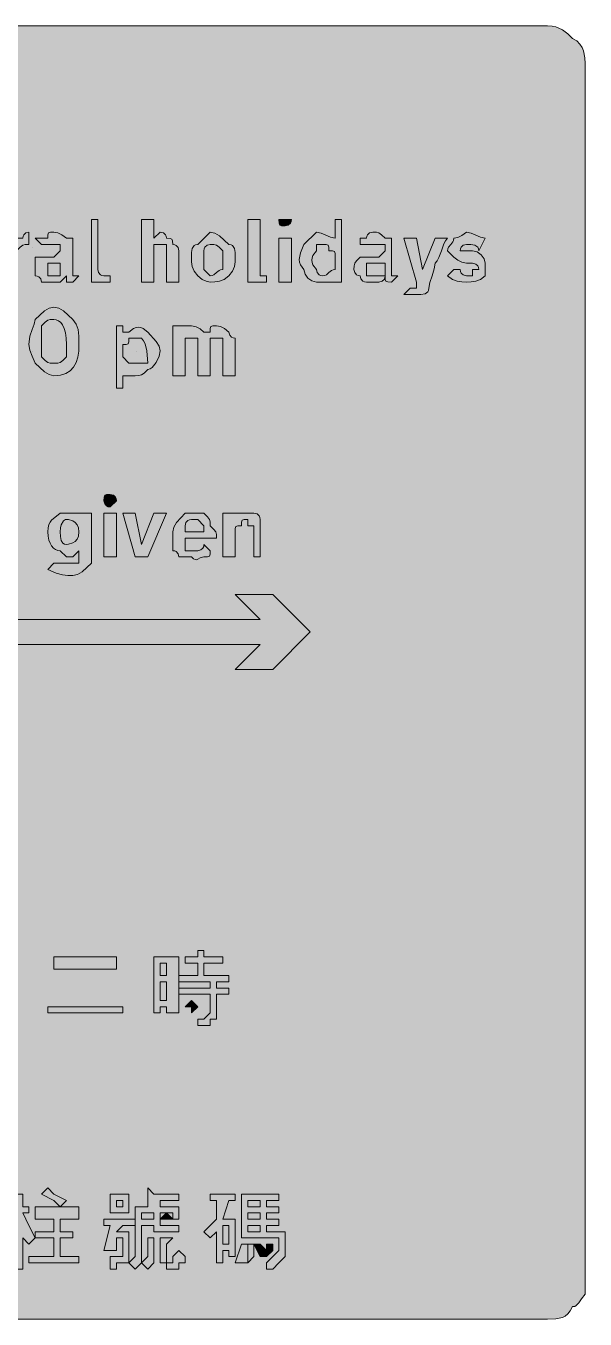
# Model space of a CAD drawing. Header units: metres. Extents: x 10 to 558, y 11 to 259.
# Drawn here: x 450.8 to 558.1, y 10.8 to 259.2 of the extents above; entities that cross this region are included whole.
import ezdxf

# ---------------------------------------------------------------- set-up
doc = ezdxf.new("R2010")
doc.units = ezdxf.units.M
for name, color, linetype, true_color in [('FILL_BLUE_0000FF', 7, 'Continuous', 0x0000ff), ('FILL_WHITE_FFFFFF', 7, 'Continuous', 0xffffff), ('STROKE_WHITE_FFFFFF', 7, 'Continuous', 0xffffff)]:
    doc.layers.add(name, color=color, linetype=linetype, true_color=true_color)

msp = doc.modelspace()

# ---------------------------------------------------------------- hatches: boundary and pattern name
at = {"layer": 'FILL_BLUE_0000FF', "true_color": 0x0000ff}
h = msp.add_hatch(color=7, dxfattribs=at)
h.dxf.hatch_style = 1
h.paths.add_polyline_path([(551.8, 259.15), (552.54, 258.99), (553.8, 258.45), (554.83, 257.68), (555.75, 256.8), (556.54, 256.3), (557.14, 255.71), (557.56, 255.07), (557.85, 254.4), (558.11, 253.09), (558.15, 252), (558.15, 18), (558.15, 15.6), (557.44, 14.72), (556.95, 13.95), (556.46, 13.41), (556.15, 13.25), (555.75, 13.2), (555.3, 12.41), (554.83, 11.81), (554.34, 11.39), (553.8, 11.1), (552.54, 10.84), (550.95, 10.8), (16.95, 10.8), (13.35, 10.8), (13.3, 11.2), (13.14, 11.51), (12.6, 12), (11.83, 12.49), (10.95, 13.2), (10.26, 14.12), (9.9, 15.15), (9.77, 16.41), (9.75, 18), (9.75, 252), (9.75, 254.4), (9.8, 254.8), (9.94, 255.11), (10.35, 255.6), (10.76, 256.09), (10.9, 256.4), (10.95, 256.8), (11.83, 256.99), (12.6, 257.4), (13.35, 258), (14.25, 258.19), (15.15, 258.6), (16.05, 259.01), (16.95, 259.2), (550.95, 259.2), (551.8, 259.15)])
at = {"layer": 'FILL_WHITE_FFFFFF', "true_color": 0xffffff}
h = msp.add_hatch(color=7, dxfattribs=at)
h.dxf.hatch_style = 1
h.paths.add_polyline_path([(463.35, 222), (464.55, 222), (464.55, 212.4), (464.7, 211.8), (465.06, 211.39), (465.35, 211.25), (465.75, 211.2), (466.95, 211.2), (466.95, 210), (465.75, 210), (464.55, 210), (463.35, 210), (463.35, 211.2), (463.35, 222)])
h = msp.add_hatch(color=7, dxfattribs=at)
h.dxf.hatch_style = 1
h.paths.add_polyline_path([(477.75, 217.2), (476.55, 217.2), (475.35, 217.2), (475.35, 216), (475.35, 210), (472.95, 210), (472.95, 222), (475.35, 222), (475.35, 218.4), (476.55, 219.6), (477.15, 219.45), (477.56, 219.09), (477.7, 218.8), (477.75, 218.4), (478.44, 218.38), (478.8, 218.25), (478.93, 217.89), (478.95, 217.2), (479.35, 217.15), (479.64, 217.01), (480, 216.6), (480.15, 216), (480.15, 210), (477.75, 210), (477.75, 216), (477.75, 217.2)])
h = msp.add_hatch(color=7, dxfattribs=at)
h.dxf.hatch_style = 1
h.paths.add_polyline_path([(493.35, 222), (495.75, 222), (495.75, 212.4), (495.75, 211.2), (496.95, 211.2), (496.95, 210), (495.75, 210), (494.55, 210), (493.35, 210), (493.35, 211.2), (493.35, 222)])
h = msp.add_hatch(color=7, dxfattribs=at)
h.dxf.hatch_style = 1
h.paths.add_polyline_path([(501.7, 221.6), (501.56, 221.31), (501.15, 220.95), (500.55, 220.8), (499.86, 220.82), (499.5, 220.95), (499.37, 221.31), (499.35, 222), (500.55, 222), (501.75, 222), (501.7, 221.6)])
h = msp.add_hatch(color=7, dxfattribs=at)
h.dxf.hatch_style = 1
h.paths.add_polyline_path([(506.55, 210), (505.67, 210.21), (504.9, 210.75), (504.36, 211.52), (504.15, 212.4), (503.48, 213.32), (503.31, 213.81), (503.25, 214.35), (503.48, 215.61), (504.15, 217.2), (506.55, 219.6), (507.45, 219.41), (508.35, 219), (509.25, 218.59), (510.15, 218.4), (510.15, 222), (511.35, 222), (511.35, 210), (510.15, 210), (508.95, 210), (507.75, 210), (506.55, 210)])
h.paths.add_polyline_path([(508.46, 211.39), (508.95, 211.8), (509.44, 212.21), (509.75, 212.35), (510.15, 212.4), (510.15, 213.6), (510.15, 214.8), (510.13, 215.49), (510, 215.85), (509.64, 215.98), (508.95, 216), (508.93, 216.69), (508.8, 217.05), (508.44, 217.18), (507.75, 217.2), (506.55, 217.2), (506.55, 216), (505.87, 215.1), (505.71, 214.65), (505.65, 214.2), (505.71, 213.75), (505.87, 213.3), (506.55, 212.4), (506.7, 211.8), (507.06, 211.39), (507.35, 211.25), (507.75, 211.2), (508.15, 211.25), (508.46, 211.39)], flags=16)
h = msp.add_hatch(color=7, dxfattribs=at)
h.dxf.hatch_style = 1
h.paths.add_polyline_path([(450.15, 218.4), (450.2, 218.8), (450.34, 219.09), (450.75, 219.45), (451.35, 219.6), (451.35, 217.2), (450.64, 217.18), (450.15, 217.05), (449.66, 216.69), (448.95, 216), (448.95, 214.8), (448.95, 210), (446.55, 210), (446.55, 218.4), (448.95, 218.4), (450.15, 218.4)])
h = msp.add_hatch(color=7, dxfattribs=at)
h.dxf.hatch_style = 1
h.paths.add_polyline_path([(454.95, 218.4), (454.97, 219.09), (455.1, 219.45), (455.46, 219.58), (456.15, 219.6), (456.9, 219.45), (457.67, 219.09), (458.55, 218.4), (459.75, 218.4), (459.75, 217.2), (459.75, 214.8), (459.75, 212.4), (459.75, 211.2), (460.95, 211.2), (459.75, 210), (458.55, 210), (458.55, 211.2), (457.35, 210), (454.95, 210), (453.75, 210), (453.6, 210.6), (453.24, 211.01), (452.95, 211.15), (452.55, 211.2), (452.55, 212.4), (452.55, 214.8), (453.75, 214.8), (454.95, 214.8), (456.15, 214.8), (457.35, 216), (457.35, 217.2), (456.15, 217.2), (454.95, 217.2), (453.75, 217.2), (452.55, 218.4), (453.75, 218.4), (454.95, 218.4)])
h.paths.add_polyline_path([(457.35, 211.2), (457.35, 212.4), (457.35, 213.6), (456.15, 213.6), (454.95, 213.6), (454.95, 212.4), (454.95, 211.2), (456.15, 211.2), (457.35, 211.2)], flags=16)
h = msp.add_hatch(color=7, dxfattribs=at)
h.dxf.hatch_style = 1
h.paths.add_polyline_path([(482.7, 216.45), (483.06, 216.99), (483.35, 217.15), (483.75, 217.2), (486.15, 219.6), (487.05, 219.39), (487.95, 218.85), (489.75, 217.2), (490.15, 217.15), (490.44, 216.99), (490.8, 216.45), (490.93, 215.68), (490.95, 214.8), (490.93, 213.9), (490.8, 213), (490.44, 212.1), (489.75, 211.2), (488.85, 210.51), (487.95, 210.15), (487.05, 210.02), (486.15, 210), (485.4, 210.15), (484.63, 210.51), (483.75, 211.2), (483.06, 212.1), (482.7, 213), (482.57, 213.9), (482.55, 214.8), (482.57, 215.68), (482.7, 216.45)])
h.paths.add_polyline_path([(485.14, 216.69), (485, 216.4), (484.95, 216), (484.95, 214.8), (484.95, 212.4), (486.15, 211.2), (486.55, 211.25), (486.86, 211.39), (487.35, 211.8), (487.84, 212.21), (488.15, 212.35), (488.55, 212.4), (488.55, 214.8), (488.55, 216), (487.84, 216.69), (487.35, 217.05), (486.86, 217.18), (486.15, 217.2), (485.55, 217.05), (485.14, 216.69)], flags=16)
h = msp.add_hatch(color=7, dxfattribs=at)
h.dxf.hatch_style = 1
h.paths.add_polyline_path([(519.56, 210.51), (519.15, 210.15), (518.55, 210), (517.35, 210), (516.15, 210), (515.75, 210.05), (515.46, 210.19), (515.1, 210.6), (514.95, 211.2), (514.55, 211.25), (514.26, 211.39), (513.9, 211.8), (513.75, 212.4), (513.77, 213.11), (513.9, 213.6), (514.26, 214.09), (514.95, 214.8), (516.15, 214.8), (517.35, 214.8), (518.55, 214.8), (519.75, 216), (519.75, 217.2), (518.55, 217.2), (517.35, 217.2), (516.15, 217.2), (514.95, 217.2), (514.95, 218.4), (516.15, 218.4), (516.2, 218.8), (516.34, 219.09), (516.75, 219.45), (517.35, 219.6), (518.06, 219.58), (518.55, 219.45), (519.04, 219.09), (519.75, 218.4), (520.95, 218.4), (520.95, 217.2), (520.95, 214.8), (520.95, 212.4), (520.95, 211.2), (522.15, 211.2), (520.95, 210), (520.26, 210.02), (519.9, 210.15), (519.77, 210.51), (519.75, 211.2), (519.7, 210.8), (519.56, 210.51)])
h.paths.add_polyline_path([(519.75, 212.4), (519.75, 213.6), (518.55, 213.6), (517.35, 213.6), (516.15, 213.6), (516.15, 212.4), (516.15, 211.2), (517.35, 211.2), (518.55, 211.2), (519.75, 211.2), (519.75, 212.4)], flags=16)
h = msp.add_hatch(color=7, dxfattribs=at)
h.dxf.hatch_style = 1
h.paths.add_polyline_path([(536.55, 216), (537.43, 215.79), (538.2, 215.25), (538.74, 214.48), (538.95, 213.6), (538.95, 212.4), (538.95, 211.2), (538.05, 210.51), (537.15, 210.15), (536.25, 210.02), (535.35, 210), (534.45, 210.02), (533.55, 210.15), (532.65, 210.51), (531.75, 211.2), (532.95, 212.4), (534.15, 212.4), (534.2, 212), (534.34, 211.71), (534.75, 211.35), (535.35, 211.2), (536.55, 211.2), (536.55, 212.4), (537.75, 212.4), (537.7, 212.8), (537.56, 213.09), (537.15, 213.45), (536.55, 213.6), (535.35, 213.6), (534.47, 213.79), (533.7, 214.2), (532.95, 214.8), (531.75, 216), (531.8, 216.4), (531.94, 216.71), (532.35, 217.2), (532.76, 217.69), (532.9, 218), (532.95, 218.4), (533.7, 218.55), (534.47, 218.91), (535.35, 219.6), (536.25, 219.41), (537.15, 219), (538.05, 218.59), (538.95, 218.4), (537.75, 216), (537.7, 216.4), (537.54, 216.69), (537, 217.05), (536.23, 217.18), (535.35, 217.2), (534.75, 217.05), (534.34, 216.69), (534.2, 216.4), (534.15, 216), (535.35, 216), (536.55, 216)])
h = msp.add_hatch(color=7, dxfattribs=at)
h.dxf.hatch_style = 1
h.paths.add_polyline_path([(499.35, 210), (499.35, 218.4), (501.75, 218.4), (501.75, 210), (499.35, 210)])
h = msp.add_hatch(color=7, dxfattribs=at)
h.dxf.hatch_style = 1
h.paths.add_polyline_path([(525.75, 210), (523.35, 218.4), (525.75, 218.4), (526.95, 212.4), (529.35, 218.4), (531.75, 218.4), (531.35, 217.9), (531.04, 217.31), (530.55, 216), (530.06, 214.69), (529.75, 214.1), (529.35, 213.6), (529.16, 212.51), (528.75, 211.2), (528.34, 209.89), (528.15, 208.8), (528.1, 208.4), (527.94, 208.11), (527.4, 207.75), (526.63, 207.62), (525.75, 207.6), (524.55, 207.6), (523.35, 207.6), (524.55, 208.8), (525.75, 208.8), (525.75, 210)])
h = msp.add_hatch(color=7, dxfattribs=at)
h.dxf.hatch_style = 1
h.paths.add_polyline_path([(451.95, 200.85), (452.36, 201.88), (452.55, 202.8), (454.35, 204.45), (455.25, 204.99), (456.15, 205.2), (457.05, 204.99), (457.95, 204.45), (459.75, 202.8), (460.44, 201.88), (460.8, 200.85), (460.93, 199.59), (460.95, 198), (460.89, 196.71), (460.71, 195.54), (460.38, 194.52), (459.9, 193.65), (459.25, 192.95), (458.42, 192.43), (457.39, 192.11), (456.15, 192), (455.25, 192.21), (454.35, 192.75), (452.55, 194.4), (451.95, 195.75), (451.54, 196.93), (451.35, 198), (451.54, 199.59), (451.95, 200.85)])
h.paths.add_polyline_path([(457.35, 194.55), (457.84, 194.91), (458.55, 195.6), (458.55, 198), (458.5, 199.24), (458.34, 200.27), (458.11, 201.1), (457.8, 201.75), (457.44, 202.23), (457.03, 202.56), (456.6, 202.74), (456.15, 202.8), (455.44, 202.78), (454.95, 202.65), (454.46, 202.29), (453.75, 201.6), (453.75, 198), (453.75, 195.6), (454.46, 194.91), (454.95, 194.55), (455.44, 194.42), (456.15, 194.4), (456.86, 194.42), (457.35, 194.55)], flags=16)
h = msp.add_hatch(color=7, dxfattribs=at)
h.dxf.hatch_style = 1
h.paths.add_polyline_path([(471.9, 201.24), (472.35, 201.3), (472.8, 201.24), (473.25, 201.07), (474.15, 200.4), (475.8, 198.6), (476.34, 197.7), (476.55, 196.8), (476.34, 195.73), (475.8, 194.55), (475.03, 193.59), (474.6, 193.31), (474.15, 193.2), (473.44, 192.51), (472.95, 192.15), (472.46, 192.02), (471.75, 192), (470.55, 192), (469.35, 192), (469.35, 189.6), (468.15, 189.6), (468.15, 201.6), (469.35, 201.6), (469.35, 200.4), (470.55, 200.4), (471.45, 201.07), (471.9, 201.24)])
h.paths.add_polyline_path([(470.4, 198.15), (470.04, 198.02), (469.35, 198), (469.35, 195.6), (470.55, 194.4), (471.75, 194.4), (474.15, 194.4), (474, 196.8), (473.64, 198.11), (473.35, 198.7), (472.95, 199.2), (471.75, 199.2), (470.55, 199.2), (470.53, 198.51), (470.4, 198.15)], flags=16)
h = msp.add_hatch(color=7, dxfattribs=at)
h.dxf.hatch_style = 1
h.paths.add_polyline_path([(483.43, 201.41), (484.2, 201), (484.95, 200.4), (486.15, 200.4), (486.17, 201.09), (486.3, 201.45), (486.66, 201.58), (487.35, 201.6), (488.1, 201.45), (488.87, 201.09), (489.75, 200.4), (489.9, 199.8), (490.26, 199.39), (490.55, 199.25), (490.95, 199.2), (490.95, 198), (490.95, 192), (488.55, 192), (488.55, 198), (488.55, 199.2), (487.35, 199.2), (486.15, 199.2), (486.15, 198), (486.15, 192), (483.75, 192), (483.75, 198), (483.75, 199.2), (482.55, 199.2), (481.35, 199.2), (481.35, 198), (481.35, 192), (478.95, 192), (478.95, 201.6), (481.35, 201.6), (482.55, 201.6), (483.43, 201.41)])
h = msp.add_hatch(color=7, dxfattribs=at)
h.dxf.hatch_style = 1
h.paths.add_polyline_path([(466.95, 166.8), (466.55, 166.85), (466.26, 166.99), (465.9, 167.4), (465.75, 168), (465.77, 168.69), (465.9, 169.05), (466.26, 169.18), (466.95, 169.2), (467.55, 169.05), (467.96, 168.69), (468.1, 168.4), (468.15, 168), (466.95, 166.8)])
h = msp.add_hatch(color=7, dxfattribs=at)
h.dxf.hatch_style = 1
h.paths.add_polyline_path([(463.35, 156), (461.55, 154.35), (460.65, 153.81), (459.75, 153.6), (458.83, 153.62), (457.8, 153.75), (456.54, 154.11), (454.95, 154.8), (456.15, 156), (458.55, 156), (460.95, 156), (460.95, 157.2), (460.95, 158.4), (459.75, 157.2), (458.55, 157.2), (457.35, 158.4), (456.9, 158.46), (456.47, 158.62), (456.06, 158.91), (455.7, 159.3), (455.39, 159.81), (455.16, 160.42), (455, 161.16), (454.95, 162), (455, 162.79), (455.16, 163.41), (455.39, 163.88), (455.7, 164.25), (457.35, 165.6), (458.55, 165.6), (459.75, 165.6), (460.95, 165.6), (463.35, 165.6), (463.35, 156)])
h.paths.add_polyline_path([(457.95, 164.1), (457.54, 163.39), (457.4, 162.79), (457.35, 162), (457.37, 161.12), (457.5, 160.35), (457.86, 159.81), (458.15, 159.65), (458.55, 159.6), (458.93, 159.64), (459.75, 159.9), (460.19, 160.19), (460.57, 160.61), (460.85, 161.21), (460.95, 162), (460.85, 162.79), (460.57, 163.39), (460.19, 163.81), (459.75, 164.1), (458.93, 164.36), (458.55, 164.4), (458.36, 164.36), (457.95, 164.1)], flags=16)
h = msp.add_hatch(color=7, dxfattribs=at)
h.dxf.hatch_style = 1
h.paths.add_polyline_path([(465.75, 157.2), (465.75, 165.6), (468.15, 165.6), (468.15, 157.2), (465.75, 157.2)])
h = msp.add_hatch(color=7, dxfattribs=at)
h.dxf.hatch_style = 1
h.paths.add_polyline_path([(477.75, 165.6), (474.15, 157.2), (471.75, 157.2), (469.35, 165.6), (471.75, 165.6), (472.95, 159.6), (475.35, 165.6), (477.75, 165.6)])
h = msp.add_hatch(color=7, dxfattribs=at)
h.dxf.hatch_style = 1
h.paths.add_polyline_path([(480, 157.8), (479.64, 158.21), (479.35, 158.35), (478.95, 158.4), (478.95, 162), (479.16, 162.9), (479.7, 163.8), (481.35, 165.6), (484.95, 165.6), (485.64, 164.89), (486, 164.4), (486.13, 163.91), (486.15, 163.2), (486.84, 162.49), (487.2, 162), (487.33, 161.51), (487.35, 160.8), (481.35, 160.8), (481.35, 159.6), (481.35, 158.4), (483.75, 158.4), (484.35, 158.55), (484.76, 158.91), (484.9, 159.2), (484.95, 159.6), (486.15, 158.4), (486.13, 157.71), (486, 157.35), (485.64, 157.22), (484.95, 157.2), (484.24, 157.03), (483.75, 156.75), (483.52, 156.67), (483.26, 156.69), (482.95, 156.86), (482.55, 157.2), (480.15, 157.2), (480, 157.8)])
h.paths.add_polyline_path([(484.95, 163.2), (483.75, 164.4), (482.55, 164.4), (482.15, 164.35), (481.86, 164.21), (481.5, 163.8), (481.35, 163.2), (481.35, 162), (484.95, 162), (484.95, 163.2)], flags=16)
h = msp.add_hatch(color=7, dxfattribs=at)
h.dxf.hatch_style = 1
h.paths.add_polyline_path([(492.66, 164.38), (492.3, 164.25), (492.17, 163.89), (492.15, 163.2), (491.46, 163.18), (491.1, 163.05), (490.97, 162.69), (490.95, 162), (490.95, 157.2), (488.55, 157.2), (488.55, 165.6), (490.95, 165.6), (492.15, 165.6), (494.55, 165.6), (495.15, 165.45), (495.56, 165.09), (495.7, 164.8), (495.75, 164.4), (495.75, 163.2), (495.75, 157.2), (494.55, 157.2), (494.55, 163.2), (493.35, 163.2), (493.35, 164.4), (492.66, 164.38)])
h = msp.add_hatch(color=7, dxfattribs=at)
h.dxf.hatch_style = 1
h.paths.add_polyline_path([(62.55, 140.4), (62.55, 145.2), (495.75, 145.2), (490.95, 150), (498.15, 150), (505.35, 142.8), (498.15, 135.6), (490.95, 135.6), (495.75, 140.4), (62.55, 140.4)])
h = msp.add_hatch(color=7, dxfattribs=at)
h.dxf.hatch_style = 1
h.paths.add_polyline_path([(468.15, 80.4), (468.15, 78), (456.15, 78), (456.15, 80.4), (468.15, 80.4)])
h = msp.add_hatch(color=7, dxfattribs=at)
h.dxf.hatch_style = 1
h.paths.add_polyline_path([(477.75, 69.6), (477.75, 70.8), (476.55, 70.8), (476.55, 69.6), (475.35, 69.6), (475.35, 80.4), (480.15, 80.4), (480.15, 69.6), (477.75, 69.6)])
h.paths.add_polyline_path([(476.55, 79.2), (476.55, 76.8), (477.75, 76.8), (477.75, 79.2), (476.55, 79.2)], flags=16)
h.paths.add_polyline_path([(477.75, 75.6), (476.55, 75.6), (476.55, 72), (477.75, 72), (477.75, 75.6)], flags=16)
h = msp.add_hatch(color=7, dxfattribs=at)
h.dxf.hatch_style = 1
h.paths.add_polyline_path([(488.55, 80.4), (488.55, 79.2), (484.95, 79.2), (484.95, 76.8), (489.75, 76.8), (489.75, 75.6), (487.35, 75.6), (487.35, 74.4), (489.75, 74.4), (489.75, 73.2), (487.35, 73.2), (487.35, 69.6), (487.35, 68.4), (486.15, 68.4), (486.15, 67.2), (484.95, 67.2), (483.75, 67.2), (483.75, 68.4), (484.95, 68.4), (486.15, 69.6), (486.15, 73.2), (480.15, 73.2), (480.15, 74.4), (486.15, 74.4), (486.15, 75.6), (480.15, 75.6), (480.15, 76.8), (483.75, 76.8), (483.75, 79.2), (481.35, 79.2), (481.35, 80.4), (483.75, 80.4), (483.75, 81.6), (484.95, 81.6), (484.95, 80.4), (488.55, 80.4)])
h = msp.add_hatch(color=7, dxfattribs=at)
h.dxf.hatch_style = 1
h.paths.add_polyline_path([(469.35, 70.8), (469.35, 69.6), (454.95, 69.6), (454.95, 70.8), (469.35, 70.8)])
h = msp.add_hatch(color=7, dxfattribs=at)
h.dxf.hatch_style = 1
h.paths.add_polyline_path([(483.75, 70.8), (482.55, 69.6), (482.55, 70.8), (481.35, 70.8), (482.55, 72), (483.75, 70.8)])
h = msp.add_hatch(color=7, dxfattribs=at)
h.dxf.hatch_style = 1
h.paths.add_polyline_path([(448.95, 20.4), (448.95, 27.6), (447.75, 25.2), (446.55, 24), (445.35, 25.2), (446.55, 26.4), (447.75, 27.6), (447.75, 28.8), (448.95, 31.2), (446.55, 31.2), (446.55, 32.4), (448.95, 32.4), (448.95, 34.8), (450.15, 34.8), (450.15, 32.4), (451.35, 32.4), (451.35, 31.2), (450.15, 31.2), (451.35, 28.8), (452.55, 26.4), (451.35, 25.2), (450.15, 26.4), (450.15, 20.4), (448.95, 20.4)])
h = msp.add_hatch(color=7, dxfattribs=at)
h.dxf.hatch_style = 1
h.paths.add_polyline_path([(456.15, 34.8), (458.55, 33.6), (457.35, 32.4), (456.15, 33.6), (453.75, 34.8), (454.95, 36), (456.15, 34.8)])
h = msp.add_hatch(color=7, dxfattribs=at)
h.dxf.hatch_style = 1
h.paths.add_polyline_path([(470.55, 31.2), (466.95, 31.2), (466.95, 34.8), (470.55, 34.8), (470.55, 31.2)])
h.paths.add_polyline_path([(469.35, 33.6), (468.15, 33.6), (468.15, 32.4), (469.35, 32.4), (469.35, 33.6)], flags=16)
h = msp.add_hatch(color=7, dxfattribs=at)
h.dxf.hatch_style = 1
h.paths.add_polyline_path([(478.95, 27.6), (476.55, 27.6), (475.35, 27.6), (475.35, 28.8), (472.95, 28.8), (472.95, 26.4), (472.95, 25.2), (472.95, 22.8), (472.95, 21.6), (471.75, 20.4), (470.55, 21.6), (471.75, 22.8), (471.75, 24), (471.75, 25.2), (471.75, 27.6), (471.75, 32.4), (474.15, 32.4), (474.15, 36), (475.35, 34.8), (476.55, 34.8), (480.15, 34.8), (480.15, 33.6), (476.55, 33.6), (476.55, 32.4), (480.15, 32.4), (480.15, 30), (478.95, 30), (478.95, 31.2), (477.75, 31.2), (476.55, 31.2), (476.55, 30), (476.55, 28.8), (477.75, 28.8), (478.95, 28.8), (480.15, 28.8), (480.15, 27.6), (478.95, 27.6)])
h.paths.add_polyline_path([(475.35, 31.2), (472.95, 31.2), (472.95, 30), (475.35, 30), (475.35, 31.2)], flags=16)
h = msp.add_hatch(color=7, dxfattribs=at)
h.dxf.hatch_style = 1
h.paths.add_polyline_path([(490.95, 34.8), (490.95, 33.6), (489.75, 33.6), (488.55, 30), (490.95, 30), (490.95, 22.8), (489.75, 22.8), (489.75, 24), (488.55, 24), (488.55, 21.6), (487.35, 21.6), (487.35, 27.6), (486.15, 26.4), (484.95, 27.6), (486.15, 28.8), (487.35, 30), (487.35, 31.2), (487.35, 33.6), (486.15, 33.6), (486.15, 34.8), (490.95, 34.8)])
h.paths.add_polyline_path([(489.75, 28.8), (488.55, 28.8), (488.55, 25.2), (489.75, 25.2), (489.75, 28.8)], flags=16)
h = msp.add_hatch(color=7, dxfattribs=at)
h.dxf.hatch_style = 1
h.paths.add_polyline_path([(496.95, 32.4), (499.35, 32.4), (499.35, 31.2), (496.95, 31.2), (496.95, 30), (499.35, 30), (499.35, 28.8), (496.95, 28.8), (496.95, 27.6), (500.55, 27.6), (500.55, 26.4), (500.55, 25.2), (500.55, 24), (500.55, 22.8), (499.35, 21.6), (498.15, 20.4), (496.95, 20.4), (496.95, 21.6), (498.15, 22.8), (499.35, 24), (499.35, 25.2), (499.35, 26.4), (493.35, 26.4), (492.15, 26.4), (492.15, 34.8), (499.35, 34.8), (499.35, 33.6), (496.95, 33.6), (496.95, 32.4)])
h.paths.add_polyline_path([(493.35, 27.6), (495.75, 27.6), (495.75, 28.8), (493.35, 28.8), (493.35, 27.6)], flags=16)
h.paths.add_polyline_path([(493.35, 33.6), (493.35, 32.4), (495.75, 32.4), (495.75, 33.6), (493.35, 33.6)], flags=16)
h.paths.add_polyline_path([(495.75, 31.2), (493.35, 31.2), (493.35, 30), (495.75, 30), (495.75, 31.2)], flags=16)
h = msp.add_hatch(color=7, dxfattribs=at)
h.dxf.hatch_style = 1
h.paths.add_polyline_path([(460.95, 32.4), (460.95, 30), (457.35, 30), (457.35, 27.6), (459.75, 27.6), (459.75, 26.4), (457.35, 26.4), (457.35, 22.8), (460.95, 22.8), (460.95, 21.6), (451.35, 21.6), (451.35, 22.8), (456.15, 22.8), (456.15, 26.4), (452.55, 26.4), (452.55, 27.6), (456.15, 27.6), (456.15, 30), (452.55, 30), (452.55, 32.4), (460.95, 32.4)])
h = msp.add_hatch(color=7, dxfattribs=at)
h.dxf.hatch_style = 1
h.paths.add_polyline_path([(471.75, 30), (471.75, 28.8), (469.35, 28.8), (468.15, 27.6), (470.55, 27.6), (470.55, 26.4), (470.55, 25.2), (470.55, 24), (470.55, 22.8), (470.55, 21.6), (469.35, 21.6), (468.15, 21.6), (468.15, 20.4), (466.95, 20.4), (466.95, 22.8), (468.15, 22.8), (469.35, 22.8), (469.35, 24), (469.35, 25.2), (469.35, 26.4), (468.15, 26.4), (468.15, 24), (465.75, 24), (466.95, 28.8), (465.75, 28.8), (465.75, 30), (471.75, 30)])
h = msp.add_hatch(color=7, dxfattribs=at)
h.dxf.hatch_style = 1
h.paths.add_polyline_path([(478.95, 30), (476.55, 30), (477.75, 31.2), (478.95, 30)])
h = msp.add_hatch(color=7, dxfattribs=at)
h.dxf.hatch_style = 1
h.paths.add_polyline_path([(475.35, 22.8), (475.35, 21.6), (474.15, 20.4), (472.95, 21.6), (474.15, 22.8), (474.15, 24), (474.15, 26.4), (475.35, 26.4), (475.35, 24), (475.35, 22.8)])
h = msp.add_hatch(color=7, dxfattribs=at)
h.dxf.hatch_style = 1
h.paths.add_polyline_path([(476.55, 26.4), (477.75, 26.4), (478.95, 26.4), (477.75, 25.2), (477.75, 22.8), (477.75, 21.6), (476.55, 21.6), (476.55, 22.8), (476.55, 26.4)])
h = msp.add_hatch(color=7, dxfattribs=at)
h.dxf.hatch_style = 1
h.paths.add_polyline_path([(492.15, 25.2), (493.35, 25.2), (493.35, 24), (493.35, 21.6), (490.95, 21.6), (492.15, 25.2)])
h = msp.add_hatch(color=7, dxfattribs=at)
h.dxf.hatch_style = 1
h.paths.add_polyline_path([(493.35, 25.2), (494.55, 25.2), (494.55, 24), (494.55, 22.8), (493.35, 21.6), (493.35, 25.2)])
h = msp.add_hatch(color=7, dxfattribs=at)
h.dxf.hatch_style = 1
h.paths.add_polyline_path([(494.55, 25.2), (495.75, 25.2), (496.95, 24), (496.95, 22.8), (495.75, 22.8), (494.55, 25.2)])
h = msp.add_hatch(color=7, dxfattribs=at)
h.dxf.hatch_style = 1
h.paths.add_polyline_path([(496.95, 25.2), (498.15, 25.2), (498.15, 24), (496.95, 22.8), (496.95, 25.2)])
h = msp.add_hatch(color=7, dxfattribs=at)
h.dxf.hatch_style = 1
h.paths.add_polyline_path([(480.15, 24), (481.35, 22.8), (481.35, 21.6), (480.15, 21.6), (480.15, 20.4), (478.95, 20.4), (477.75, 20.4), (477.75, 21.6), (478.95, 21.6), (478.95, 22.8), (480.15, 24)])

# ---------------------------------------------------------------- linework, layer by layer
at = {"layer": 'FILL_BLUE_0000FF', "lineweight": 0, "true_color": 0x0000ff}
msp.add_lwpolyline([(16.95, 259.2), (550.95, 259.2), (551.8, 259.15), (552.54, 258.99), (553.8, 258.45), (554.83, 257.68), (555.75, 256.8), (556.54, 256.3), (557.14, 255.71), (557.56, 255.07), (557.85, 254.4), (558.11, 253.09), (558.15, 252), (558.15, 18), (558.15, 15.6), (557.44, 14.72), (556.95, 13.95), (556.46, 13.41), (556.15, 13.25), (555.75, 13.2), (555.3, 12.41), (554.83, 11.81), (554.34, 11.39), (553.8, 11.1), (552.54, 10.84), (550.95, 10.8), (16.95, 10.8)], dxfattribs=at)
at = {"layer": 'FILL_WHITE_FFFFFF', "lineweight": 0, "true_color": 0xffffff}
for points in [[(463.35, 222), (464.55, 222), (464.55, 212.4), (464.7, 211.8), (465.06, 211.39), (465.35, 211.25), (465.75, 211.2), (466.95, 211.2), (466.95, 210), (465.75, 210), (464.55, 210), (463.35, 210), (463.35, 211.2)], [(477.75, 217.2), (476.55, 217.2), (475.35, 217.2), (475.35, 216), (475.35, 210), (472.95, 210), (472.95, 222), (475.35, 222), (475.35, 218.4), (476.55, 219.6), (477.15, 219.45), (477.56, 219.09), (477.7, 218.8), (477.75, 218.4), (478.44, 218.38), (478.8, 218.25), (478.93, 217.89), (478.95, 217.2), (479.35, 217.15), (479.64, 217.01), (480, 216.6), (480.15, 216), (480.15, 210), (477.75, 210), (477.75, 216)], [(493.35, 222), (495.75, 222), (495.75, 212.4), (495.75, 211.2), (496.95, 211.2), (496.95, 210), (495.75, 210), (494.55, 210), (493.35, 210), (493.35, 211.2)], [(501.7, 221.6), (501.56, 221.31), (501.15, 220.95), (500.55, 220.8), (499.86, 220.82), (499.5, 220.95), (499.37, 221.31), (499.35, 222), (500.55, 222), (501.75, 222)], [(506.55, 210), (505.67, 210.21), (504.9, 210.75), (504.36, 211.52), (504.15, 212.4), (503.48, 213.32), (503.31, 213.81), (503.25, 214.35), (503.48, 215.61), (504.15, 217.2), (506.55, 219.6), (507.45, 219.41), (508.35, 219), (509.25, 218.59), (510.15, 218.4), (510.15, 222), (511.35, 222), (511.35, 210), (510.15, 210), (508.95, 210), (507.75, 210)], [(450.15, 218.4), (450.2, 218.8), (450.34, 219.09), (450.75, 219.45), (451.35, 219.6), (451.35, 217.2), (450.64, 217.18), (450.15, 217.05), (449.66, 216.69), (448.95, 216), (448.95, 214.8), (448.95, 210), (446.55, 210), (446.55, 218.4), (448.95, 218.4)], [(454.95, 218.4), (454.97, 219.09), (455.1, 219.45), (455.46, 219.58), (456.15, 219.6), (456.9, 219.45), (457.67, 219.09), (458.55, 218.4), (459.75, 218.4), (459.75, 217.2), (459.75, 214.8), (459.75, 212.4), (459.75, 211.2), (460.95, 211.2), (459.75, 210), (458.55, 210), (458.55, 211.2), (457.35, 210), (454.95, 210), (453.75, 210), (453.6, 210.6), (453.24, 211.01), (452.95, 211.15), (452.55, 211.2), (452.55, 212.4), (452.55, 214.8), (453.75, 214.8), (454.95, 214.8), (456.15, 214.8), (457.35, 216), (457.35, 217.2), (456.15, 217.2), (454.95, 217.2), (453.75, 217.2), (452.55, 218.4), (453.75, 218.4)], [(482.7, 216.45), (483.06, 216.99), (483.35, 217.15), (483.75, 217.2), (486.15, 219.6), (487.05, 219.39), (487.95, 218.85), (489.75, 217.2), (490.15, 217.15), (490.44, 216.99), (490.8, 216.45), (490.93, 215.68), (490.95, 214.8), (490.93, 213.9), (490.8, 213), (490.44, 212.1), (489.75, 211.2), (488.85, 210.51), (487.95, 210.15), (487.05, 210.02), (486.15, 210), (485.4, 210.15), (484.63, 210.51), (483.75, 211.2), (483.06, 212.1), (482.7, 213), (482.57, 213.9), (482.55, 214.8), (482.57, 215.68)], [(519.56, 210.51), (519.15, 210.15), (518.55, 210), (517.35, 210), (516.15, 210), (515.75, 210.05), (515.46, 210.19), (515.1, 210.6), (514.95, 211.2), (514.55, 211.25), (514.26, 211.39), (513.9, 211.8), (513.75, 212.4), (513.77, 213.11), (513.9, 213.6), (514.26, 214.09), (514.95, 214.8), (516.15, 214.8), (517.35, 214.8), (518.55, 214.8), (519.75, 216), (519.75, 217.2), (518.55, 217.2), (517.35, 217.2), (516.15, 217.2), (514.95, 217.2), (514.95, 218.4), (516.15, 218.4), (516.2, 218.8), (516.34, 219.09), (516.75, 219.45), (517.35, 219.6), (518.06, 219.58), (518.55, 219.45), (519.04, 219.09), (519.75, 218.4), (520.95, 218.4), (520.95, 217.2), (520.95, 214.8), (520.95, 212.4), (520.95, 211.2), (522.15, 211.2), (520.95, 210), (520.26, 210.02), (519.9, 210.15), (519.77, 210.51), (519.75, 211.2), (519.7, 210.8)], [(536.55, 216), (537.43, 215.79), (538.2, 215.25), (538.74, 214.48), (538.95, 213.6), (538.95, 212.4), (538.95, 211.2), (538.05, 210.51), (537.15, 210.15), (536.25, 210.02), (535.35, 210), (534.45, 210.02), (533.55, 210.15), (532.65, 210.51), (531.75, 211.2), (532.95, 212.4), (534.15, 212.4), (534.2, 212), (534.34, 211.71), (534.75, 211.35), (535.35, 211.2), (536.55, 211.2), (536.55, 212.4), (537.75, 212.4), (537.7, 212.8), (537.56, 213.09), (537.15, 213.45), (536.55, 213.6), (535.35, 213.6), (534.47, 213.79), (533.7, 214.2), (532.95, 214.8), (531.75, 216), (531.8, 216.4), (531.94, 216.71), (532.35, 217.2), (532.76, 217.69), (532.9, 218), (532.95, 218.4), (533.7, 218.55), (534.47, 218.91), (535.35, 219.6), (536.25, 219.41), (537.15, 219), (538.05, 218.59), (538.95, 218.4), (537.75, 216), (537.7, 216.4), (537.54, 216.69), (537, 217.05), (536.23, 217.18), (535.35, 217.2), (534.75, 217.05), (534.34, 216.69), (534.2, 216.4), (534.15, 216), (535.35, 216)], [(485.14, 216.69), (485, 216.4), (484.95, 216), (484.95, 214.8), (484.95, 212.4), (486.15, 211.2), (486.55, 211.25), (486.86, 211.39), (487.35, 211.8), (487.84, 212.21), (488.15, 212.35), (488.55, 212.4), (488.55, 214.8), (488.55, 216), (487.84, 216.69), (487.35, 217.05), (486.86, 217.18), (486.15, 217.2), (485.55, 217.05)], [(499.35, 210), (499.35, 218.4), (501.75, 218.4), (501.75, 210)], [(508.46, 211.39), (508.95, 211.8), (509.44, 212.21), (509.75, 212.35), (510.15, 212.4), (510.15, 213.6), (510.15, 214.8), (510.13, 215.49), (510, 215.85), (509.64, 215.98), (508.95, 216), (508.93, 216.69), (508.8, 217.05), (508.44, 217.18), (507.75, 217.2), (506.55, 217.2), (506.55, 216), (505.87, 215.1), (505.71, 214.65), (505.65, 214.2), (505.71, 213.75), (505.87, 213.3), (506.55, 212.4), (506.7, 211.8), (507.06, 211.39), (507.35, 211.25), (507.75, 211.2), (508.15, 211.25)], [(525.75, 210), (523.35, 218.4), (525.75, 218.4), (526.95, 212.4), (529.35, 218.4), (531.75, 218.4), (531.35, 217.9), (531.04, 217.31), (530.55, 216), (530.06, 214.69), (529.75, 214.1), (529.35, 213.6), (529.16, 212.51), (528.75, 211.2), (528.34, 209.89), (528.15, 208.8), (528.1, 208.4), (527.94, 208.11), (527.4, 207.75), (526.63, 207.62), (525.75, 207.6), (524.55, 207.6), (523.35, 207.6), (524.55, 208.8), (525.75, 208.8)], [(457.35, 211.2), (457.35, 212.4), (457.35, 213.6), (456.15, 213.6), (454.95, 213.6), (454.95, 212.4), (454.95, 211.2), (456.15, 211.2)], [(519.75, 212.4), (519.75, 213.6), (518.55, 213.6), (517.35, 213.6), (516.15, 213.6), (516.15, 212.4), (516.15, 211.2), (517.35, 211.2), (518.55, 211.2), (519.75, 211.2)], [(451.95, 200.85), (452.36, 201.88), (452.55, 202.8), (454.35, 204.45), (455.25, 204.99), (456.15, 205.2), (457.05, 204.99), (457.95, 204.45), (459.75, 202.8), (460.44, 201.88), (460.8, 200.85), (460.93, 199.59), (460.95, 198), (460.89, 196.71), (460.71, 195.54), (460.38, 194.52), (459.9, 193.65), (459.25, 192.95), (458.42, 192.43), (457.39, 192.11), (456.15, 192), (455.25, 192.21), (454.35, 192.75), (452.55, 194.4), (451.95, 195.75), (451.54, 196.93), (451.35, 198), (451.54, 199.59)], [(457.35, 194.55), (457.84, 194.91), (458.55, 195.6), (458.55, 198), (458.5, 199.24), (458.34, 200.27), (458.11, 201.1), (457.8, 201.75), (457.44, 202.23), (457.03, 202.56), (456.6, 202.74), (456.15, 202.8), (455.44, 202.78), (454.95, 202.65), (454.46, 202.29), (453.75, 201.6), (453.75, 198), (453.75, 195.6), (454.46, 194.91), (454.95, 194.55), (455.44, 194.42), (456.15, 194.4), (456.86, 194.42)], [(471.9, 201.24), (472.35, 201.3), (472.8, 201.24), (473.25, 201.07), (474.15, 200.4), (475.8, 198.6), (476.34, 197.7), (476.55, 196.8), (476.34, 195.73), (475.8, 194.55), (475.03, 193.59), (474.6, 193.31), (474.15, 193.2), (473.44, 192.51), (472.95, 192.15), (472.46, 192.02), (471.75, 192), (470.55, 192), (469.35, 192), (469.35, 189.6), (468.15, 189.6), (468.15, 201.6), (469.35, 201.6), (469.35, 200.4), (470.55, 200.4), (471.45, 201.07)], [(483.43, 201.41), (484.2, 201), (484.95, 200.4), (486.15, 200.4), (486.17, 201.09), (486.3, 201.45), (486.66, 201.58), (487.35, 201.6), (488.1, 201.45), (488.87, 201.09), (489.75, 200.4), (489.9, 199.8), (490.26, 199.39), (490.55, 199.25), (490.95, 199.2), (490.95, 198), (490.95, 192), (488.55, 192), (488.55, 198), (488.55, 199.2), (487.35, 199.2), (486.15, 199.2), (486.15, 198), (486.15, 192), (483.75, 192), (483.75, 198), (483.75, 199.2), (482.55, 199.2), (481.35, 199.2), (481.35, 198), (481.35, 192), (478.95, 192), (478.95, 201.6), (481.35, 201.6), (482.55, 201.6)], [(470.4, 198.15), (470.04, 198.02), (469.35, 198), (469.35, 195.6), (470.55, 194.4), (471.75, 194.4), (474.15, 194.4), (474, 196.8), (473.64, 198.11), (473.35, 198.7), (472.95, 199.2), (471.75, 199.2), (470.55, 199.2), (470.53, 198.51)], [(466.95, 166.8), (466.55, 166.85), (466.26, 166.99), (465.9, 167.4), (465.75, 168), (465.77, 168.69), (465.9, 169.05), (466.26, 169.18), (466.95, 169.2), (467.55, 169.05), (467.96, 168.69), (468.1, 168.4), (468.15, 168)], [(463.35, 156), (461.55, 154.35), (460.65, 153.81), (459.75, 153.6), (458.83, 153.62), (457.8, 153.75), (456.54, 154.11), (454.95, 154.8), (456.15, 156), (458.55, 156), (460.95, 156), (460.95, 157.2), (460.95, 158.4), (459.75, 157.2), (458.55, 157.2), (457.35, 158.4), (456.9, 158.46), (456.47, 158.62), (456.06, 158.91), (455.7, 159.3), (455.39, 159.81), (455.16, 160.42), (455, 161.16), (454.95, 162), (455, 162.79), (455.16, 163.41), (455.39, 163.88), (455.7, 164.25), (457.35, 165.6), (458.55, 165.6), (459.75, 165.6), (460.95, 165.6), (463.35, 165.6)], [(457.95, 164.1), (457.54, 163.39), (457.4, 162.79), (457.35, 162), (457.37, 161.12), (457.5, 160.35), (457.86, 159.81), (458.15, 159.65), (458.55, 159.6), (458.93, 159.64), (459.75, 159.9), (460.19, 160.19), (460.57, 160.61), (460.85, 161.21), (460.95, 162), (460.85, 162.79), (460.57, 163.39), (460.19, 163.81), (459.75, 164.1), (458.93, 164.36), (458.55, 164.4), (458.36, 164.36)], [(465.75, 157.2), (465.75, 165.6), (468.15, 165.6), (468.15, 157.2)], [(477.75, 165.6), (474.15, 157.2), (471.75, 157.2), (469.35, 165.6), (471.75, 165.6), (472.95, 159.6), (475.35, 165.6)], [(480, 157.8), (479.64, 158.21), (479.35, 158.35), (478.95, 158.4), (478.95, 162), (479.16, 162.9), (479.7, 163.8), (481.35, 165.6), (484.95, 165.6), (485.64, 164.89), (486, 164.4), (486.13, 163.91), (486.15, 163.2), (486.84, 162.49), (487.2, 162), (487.33, 161.51), (487.35, 160.8), (481.35, 160.8), (481.35, 159.6), (481.35, 158.4), (483.75, 158.4), (484.35, 158.55), (484.76, 158.91), (484.9, 159.2), (484.95, 159.6), (486.15, 158.4), (486.13, 157.71), (486, 157.35), (485.64, 157.22), (484.95, 157.2), (484.24, 157.03), (483.75, 156.75), (483.52, 156.67), (483.26, 156.69), (482.95, 156.86), (482.55, 157.2), (480.15, 157.2)], [(484.95, 163.2), (483.75, 164.4), (482.55, 164.4), (482.15, 164.35), (481.86, 164.21), (481.5, 163.8), (481.35, 163.2), (481.35, 162), (484.95, 162)], [(492.66, 164.38), (492.3, 164.25), (492.17, 163.89), (492.15, 163.2), (491.46, 163.18), (491.1, 163.05), (490.97, 162.69), (490.95, 162), (490.95, 157.2), (488.55, 157.2), (488.55, 165.6), (490.95, 165.6), (492.15, 165.6), (494.55, 165.6), (495.15, 165.45), (495.56, 165.09), (495.7, 164.8), (495.75, 164.4), (495.75, 163.2), (495.75, 157.2), (494.55, 157.2), (494.55, 163.2), (493.35, 163.2), (493.35, 164.4)], [(62.55, 140.4), (62.55, 145.2), (495.75, 145.2), (490.95, 150), (498.15, 150), (505.35, 142.8), (498.15, 135.6), (490.95, 135.6), (495.75, 140.4)], [(468.15, 80.4), (468.15, 78), (456.15, 78), (456.15, 80.4)], [(477.75, 69.6), (477.75, 70.8), (476.55, 70.8), (476.55, 69.6), (475.35, 69.6), (475.35, 80.4), (480.15, 80.4), (480.15, 69.6)], [(488.55, 80.4), (488.55, 79.2), (484.95, 79.2), (484.95, 76.8), (489.75, 76.8), (489.75, 75.6), (487.35, 75.6), (487.35, 74.4), (489.75, 74.4), (489.75, 73.2), (487.35, 73.2), (487.35, 69.6), (487.35, 68.4), (486.15, 68.4), (486.15, 67.2), (484.95, 67.2), (483.75, 67.2), (483.75, 68.4), (484.95, 68.4), (486.15, 69.6), (486.15, 73.2), (480.15, 73.2), (480.15, 74.4), (486.15, 74.4), (486.15, 75.6), (480.15, 75.6), (480.15, 76.8), (483.75, 76.8), (483.75, 79.2), (481.35, 79.2), (481.35, 80.4), (483.75, 80.4), (483.75, 81.6), (484.95, 81.6), (484.95, 80.4)], [(476.55, 79.2), (476.55, 76.8), (477.75, 76.8), (477.75, 79.2)], [(477.75, 75.6), (476.55, 75.6), (476.55, 72), (477.75, 72)], [(469.35, 70.8), (469.35, 69.6), (454.95, 69.6), (454.95, 70.8)], [(483.75, 70.8), (482.55, 69.6), (482.55, 70.8), (481.35, 70.8), (482.55, 72)], [(448.95, 20.4), (448.95, 27.6), (447.75, 25.2), (446.55, 24), (445.35, 25.2), (446.55, 26.4), (447.75, 27.6), (447.75, 28.8), (448.95, 31.2), (446.55, 31.2), (446.55, 32.4), (448.95, 32.4), (448.95, 34.8), (450.15, 34.8), (450.15, 32.4), (451.35, 32.4), (451.35, 31.2), (450.15, 31.2), (451.35, 28.8), (452.55, 26.4), (451.35, 25.2), (450.15, 26.4), (450.15, 20.4)], [(456.15, 34.8), (458.55, 33.6), (457.35, 32.4), (456.15, 33.6), (453.75, 34.8), (454.95, 36)], [(470.55, 31.2), (466.95, 31.2), (466.95, 34.8), (470.55, 34.8)], [(478.95, 27.6), (476.55, 27.6), (475.35, 27.6), (475.35, 28.8), (472.95, 28.8), (472.95, 26.4), (472.95, 25.2), (472.95, 22.8), (472.95, 21.6), (471.75, 20.4), (470.55, 21.6), (471.75, 22.8), (471.75, 24), (471.75, 25.2), (471.75, 27.6), (471.75, 32.4), (474.15, 32.4), (474.15, 36), (475.35, 34.8), (476.55, 34.8), (480.15, 34.8), (480.15, 33.6), (476.55, 33.6), (476.55, 32.4), (480.15, 32.4), (480.15, 30), (478.95, 30), (478.95, 31.2), (477.75, 31.2), (476.55, 31.2), (476.55, 30), (476.55, 28.8), (477.75, 28.8), (478.95, 28.8), (480.15, 28.8), (480.15, 27.6)], [(490.95, 34.8), (490.95, 33.6), (489.75, 33.6), (488.55, 30), (490.95, 30), (490.95, 22.8), (489.75, 22.8), (489.75, 24), (488.55, 24), (488.55, 21.6), (487.35, 21.6), (487.35, 27.6), (486.15, 26.4), (484.95, 27.6), (486.15, 28.8), (487.35, 30), (487.35, 31.2), (487.35, 33.6), (486.15, 33.6), (486.15, 34.8)], [(496.95, 32.4), (499.35, 32.4), (499.35, 31.2), (496.95, 31.2), (496.95, 30), (499.35, 30), (499.35, 28.8), (496.95, 28.8), (496.95, 27.6), (500.55, 27.6), (500.55, 26.4), (500.55, 25.2), (500.55, 24), (500.55, 22.8), (499.35, 21.6), (498.15, 20.4), (496.95, 20.4), (496.95, 21.6), (498.15, 22.8), (499.35, 24), (499.35, 25.2), (499.35, 26.4), (493.35, 26.4), (492.15, 26.4), (492.15, 34.8), (499.35, 34.8), (499.35, 33.6), (496.95, 33.6)], [(460.95, 32.4), (460.95, 30), (457.35, 30), (457.35, 27.6), (459.75, 27.6), (459.75, 26.4), (457.35, 26.4), (457.35, 22.8), (460.95, 22.8), (460.95, 21.6), (451.35, 21.6), (451.35, 22.8), (456.15, 22.8), (456.15, 26.4), (452.55, 26.4), (452.55, 27.6), (456.15, 27.6), (456.15, 30), (452.55, 30), (452.55, 32.4)], [(469.35, 33.6), (468.15, 33.6), (468.15, 32.4), (469.35, 32.4)], [(493.35, 33.6), (493.35, 32.4), (495.75, 32.4), (495.75, 33.6)], [(471.75, 30), (471.75, 28.8), (469.35, 28.8), (468.15, 27.6), (470.55, 27.6), (470.55, 26.4), (470.55, 25.2), (470.55, 24), (470.55, 22.8), (470.55, 21.6), (469.35, 21.6), (468.15, 21.6), (468.15, 20.4), (466.95, 20.4), (466.95, 22.8), (468.15, 22.8), (469.35, 22.8), (469.35, 24), (469.35, 25.2), (469.35, 26.4), (468.15, 26.4), (468.15, 24), (465.75, 24), (466.95, 28.8), (465.75, 28.8), (465.75, 30)], [(475.35, 31.2), (472.95, 31.2), (472.95, 30), (475.35, 30)], [(478.95, 30), (476.55, 30), (477.75, 31.2)], [(495.75, 31.2), (493.35, 31.2), (493.35, 30), (495.75, 30)], [(489.75, 28.8), (488.55, 28.8), (488.55, 25.2), (489.75, 25.2)], [(493.35, 27.6), (495.75, 27.6), (495.75, 28.8), (493.35, 28.8)], [(475.35, 22.8), (475.35, 21.6), (474.15, 20.4), (472.95, 21.6), (474.15, 22.8), (474.15, 24), (474.15, 26.4), (475.35, 26.4), (475.35, 24)], [(476.55, 26.4), (477.75, 26.4), (478.95, 26.4), (477.75, 25.2), (477.75, 22.8), (477.75, 21.6), (476.55, 21.6), (476.55, 22.8)], [(492.15, 25.2), (493.35, 25.2), (493.35, 24), (493.35, 21.6), (490.95, 21.6)], [(493.35, 25.2), (494.55, 25.2), (494.55, 24), (494.55, 22.8), (493.35, 21.6)], [(494.55, 25.2), (495.75, 25.2), (496.95, 24), (496.95, 22.8), (495.75, 22.8)], [(496.95, 25.2), (498.15, 25.2), (498.15, 24), (496.95, 22.8)], [(480.15, 24), (481.35, 22.8), (481.35, 21.6), (480.15, 21.6), (480.15, 20.4), (478.95, 20.4), (477.75, 20.4), (477.75, 21.6), (478.95, 21.6), (478.95, 22.8)]]:
    msp.add_lwpolyline(points, close=True, dxfattribs=at)
at = {"layer": 'STROKE_WHITE_FFFFFF', "lineweight": 0, "true_color": 0xffffff}
for points in [[(451.95, 216.64), (451.95, 216.64)], [(451.95, 196.64), (451.95, 196.64)], [(451.95, 196.64), (451.95, 196.64)], [(451.95, 196.64), (451.95, 196.64)], [(451.95, 196.64), (451.95, 196.64)], [(451.95, 196.64), (451.95, 196.64)], [(451.95, 196.64), (451.95, 196.64)], [(451.95, 196.64), (451.95, 196.64)], [(451.95, 196.64), (451.95, 196.64)], [(451.95, 196.64), (451.95, 196.64)], [(451.95, 196.64), (451.95, 196.64)], [(471.95, 196.64), (471.95, 196.64)]]:
    msp.add_lwpolyline(points, dxfattribs=at)

doc.saveas('drawing.dxf')
